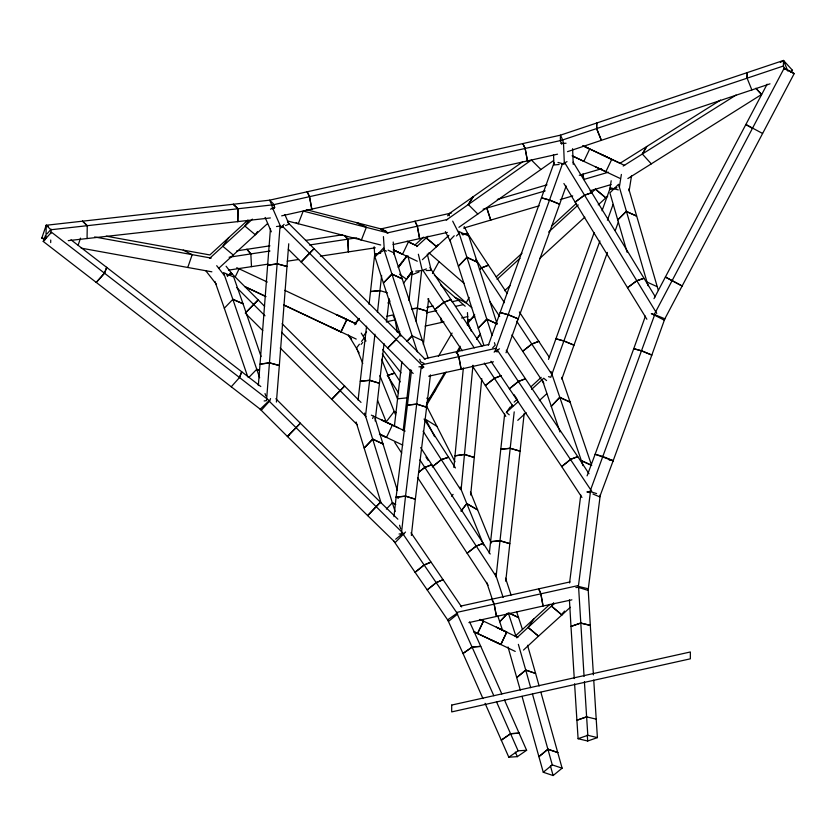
<?xml version="1.0" encoding="UTF-8"?>
<svg xmlns="http://www.w3.org/2000/svg" width="836" height="836" viewBox="0 0 836 836"><rect width="100%" height="100%" fill="white"/><g stroke="black" fill="none" stroke-linecap="round" stroke-linejoin="round"><path stroke-width="1.25" d="M46.001 238.103L46.21 225.26L269.61 200.18L560.465 135.16L783.51 60.453L792.476 70.287L791.243 72.418M50.693 242.597L50.735 240.026M50.839 233.61L50.902 229.754L46.21 225.26M68.249 240.643L87.059 238.542L87.257 225.689L82.565 221.195L87.257 225.689L274.323 204.674L274.26 208.519M561.75 144.262L560.329 140.73L747.102 78.187L747.227 72.627L747.102 78.187L751.867 89.933L770.008 83.84M784.826 69.534L783.395 66.013L783.51 60.453L780.333 62.47M560.35 139.622L560.454 135.171L562.304 139.079M270.446 228.615L260.038 364.13L269.547 362.866L279.329 365.531L276.402 402.074M282.505 226.713L280.06 226.065L266.517 400.643L264.134 400.966M288.744 243.778L279.329 365.531L269.537 362.855L260.038 364.12L258.324 385.532M467.397 325.288L467.888 320.125L471.452 319.571M453.885 467.47L463.353 367.924M461.148 489.373L472.967 365.227M470.678 495.027L481.766 378.635M393.986 516.648L396.107 497.211L405.533 496.176L415.346 499.144L411.375 535.437M405.533 496.176L401.416 533.765L399.065 534.016M489.311 553.39L504.662 414.05M496.061 577.007L500.012 540.693L509.824 543.64L505.738 581.25M514.213 411.866L499.991 540.819L490.586 541.697L500.012 540.693M524.182 413.465L520.086 451.158L510.263 448.305L500.848 449.214L510.263 448.305L520.086 451.189L509.824 543.672L499.991 540.819M377.454 312.403L381.644 275.504M408.992 300.417L412.232 271.522M423.35 344.526L427.238 311.232L417.415 308.223L411.531 308.818L417.415 308.223L421.647 270.54L415.764 271.157M428.649 298.63L427.238 311.191L417.415 308.223M358.08 400.089L366.576 326.144M369.073 304.356L374.768 253.883L380.652 253.266M365.457 416.725L374.946 334.191M375.145 420.968L384.037 343.554M386.535 321.766L389.189 298.703M394.362 426.444L401.886 361.675M403.192 430.53L410.246 369.69M415.92 321.034L417.415 308.223M411.542 370.191L407.414 405.136L416.819 404.122L426.632 407.216L430.456 374.862M423.706 367.37L421.25 366.596L405.523 496.124L396.128 497.096L407.414 405.094L416.809 404.122L426.632 407.257L415.335 499.259L405.523 496.124M569.556 582.964L580.78 495.037M575.91 587.551L578.251 587.363L590.467 491.672L596.622 493.574M600.311 494.713L588.095 590.394L578.251 587.363M611.189 180.754L609.768 189.626L616.958 187.755M619.361 187.128L621.378 174.452M629.121 190.953L631.546 175.738M45.134 239.765L41.8 238.072L46.199 225.271L48.425 226.399M78.145 245.115L80.538 238.135M554.09 162.717L500.137 312.518L508.121 314.691L518.226 318.861L506.031 352.761M488.381 345.216L500.137 312.528L508.11 314.712L518.215 318.871L559.629 204.224L549.524 200.044L541.54 197.86L549.524 200.065L562.523 163.668L557.957 162.435M566.139 186L559.639 204.193L549.524 200.065M645.423 316.112L633.74 348.727L641.745 350.88L651.85 355.028L613.175 460.73L608.639 459.445M613.175 460.73L603.069 456.54L595.127 454.293L633.772 348.654L641.714 350.901L651.819 355.101L664.829 318.798L654.724 314.639L589.589 492.623L587.342 491.955M548.51 359.375L594.156 232.638M602.024 210.776L610.301 187.755L618.295 189.908M599.934 240.935L550.809 377.276L548.531 376.66M607.406 220.202L613.07 204.444M561.792 379.042L607.406 252.409M615.317 230.443L618.368 221.958M549.524 200.044L495.048 351.036L497.295 351.956M587.081 475.872L595.148 454.23L613.154 460.793L599.705 496.856L592.964 494.034M270.561 398.584L269.683 400.904L261.438 410.121L43.253 241.447L45.416 235.647M231.269 386.765L239.504 377.538L241.688 371.738L70.987 239.807M269.683 400.904L239.504 377.538L241.698 371.748L260.811 386.545M388.05 232.941L366.335 227.361L361.382 240.036L287.406 220.944M517.818 637.471L496.344 627.178L506.741 632.131L500.837 644.483L477.555 633.51L483.427 621.148L479.948 619.486L483.427 621.148L477.555 633.51L474.075 631.912M235.365 276.685L239.106 268.816L267.321 282.045M356.22 323.971L346.835 319.571L340.963 331.923L283.582 304.9M358.999 318.391L355.185 323.386L336.406 314.587L346.835 319.571L340.963 331.934L283.697 304.889M393.453 249.995L402.534 254.269L408.407 241.917L417.488 246.181M372.605 418.491L373.671 416.244L405.157 431.094M379.471 434.135L386.472 437.447L392.356 425.096L381.927 420.121L398.208 427.75M653.982 298.661L767.124 84.196M653.982 315.005L784.032 68.468L794.2 73.589L664.15 320.115L651.787 313.73M432.452 273.518L439.015 261.595L428.878 252.765M471.713 307.648L466.185 302.851L469.163 297.428M623.186 166.05L642.341 154.023L646.677 146.561L720.548 100.09M761.544 94.499L755.859 88.24L761.554 94.499L651.286 163.856L642.341 154.023L646.688 146.561L620.072 163.26L585.075 146.739M438.377 356.376L452.088 333.062M426.882 402.858L444.512 372.887M456.257 352.907L460.176 346.24M426.538 405.293L446.1 372.041M457.856 352.06L460.469 347.619M553.516 160.616L477.805 214.016L468.306 204.548L473.228 196.7L468.306 204.548L446.267 220.067M228.688 237.685L222.825 246.286L233.254 255.011M248.564 220.673L244.906 226.044L255.325 234.77L257.519 231.551M447.636 215.834L449.099 213.692L522.667 161.839M436.611 246.651L426.193 237.926L436.611 246.651L438.074 244.509M509.249 414.823L506.407 412.441L510.085 407.059M516.794 637.868L528.07 627.428L533.943 618.828L549.848 604.344M553.651 602.913L551.457 606.131L528.07 627.428L538.478 636.175L570.34 607.281M563.328 612.725L561.865 614.878L551.457 606.131L553.422 603.258M564.457 611.074L561.834 614.909L551.457 606.131L554.289 603.592M435.66 389.806L428.837 399.535L426.778 398.145M398.406 267.154L406.62 255.952M411.699 272.034L403.443 283.435M398.542 267.301L406.923 256.286M412.691 271.292L406.599 279.297L399.535 274.208M398.114 267.133L402.053 261.961M354.725 324.744L359.302 318.746M387.925 303.04L389.503 300.97M407.634 277.197L411.584 272.024M363.545 335.738L366.596 331.746M388.468 303.071L390.046 301.012M491.16 543.139L477.607 509.866L466.781 503.596L460.97 511.204L466.791 503.627L460.113 487.043M359.396 344.223L356.491 348.016L362.782 363.461M361.58 341.381L363.754 338.528M510.963 407.007L512.416 405.115M451.639 496.281L453.091 494.389M474.66 314.514L468.118 323.041L471.431 331.37M397.863 519.198L380.401 502.175L367.631 515.572L287.49 436.538L300.323 423.183L380.453 502.217L367.683 515.613L395.25 542.48L405.533 532.041M361.11 344.401L362.719 342.436M287.49 436.538L289.151 434.553M288.295 249.222L387.664 348.006L400.559 334.703L287.574 222.292M280.687 227.946L284.125 224.32M403.913 534.037L268.889 400.883L260.184 409.243L287.438 436.486L289.131 434.532M227.392 276.497L230.788 272.588L258.188 299.894L245.261 313.166L258.178 299.894L264.615 306.31M47.067 233.798L51.184 229.179M43.253 241.447L51.487 232.209L239.504 377.538M428.053 357.892L402.21 278.837L391.927 274.093L383.41 283.07L400.799 336.166M422.431 340.586L412.138 335.832L407.038 341.213L412.138 335.832L391.927 274.093M466.916 257.331L486.813 319.185L497.106 323.94L477.21 262.096L466.916 257.331L458.4 266.276L483.908 345.456M492.676 347.849L495.236 345.153L494.431 342.687M391.938 274.114L383.41 283.049L374.977 256.976L383.505 248.041L391.938 274.114L402.22 278.858L393.787 252.775L388.071 250.142M454.23 235.742L449.967 240.214L458.4 266.287L466.927 257.352L458.494 231.279L468.777 236.013L477.21 262.096L466.927 257.352M386.378 509.093L392.335 502.802L364.642 413.099M259.641 377.767L232.847 299.33L243.025 303.74L233.683 276.977L223.515 272.599L232.857 299.351L224.309 308.223L214.967 281.471M249.055 377.245L256.756 369.282L259.014 370.264L256.756 369.282M456.446 235.982L458.974 233.526L452.694 221.143M287.438 436.486L300.375 423.235L275.849 398.72M421.961 368.592L423.706 366.92L396.358 339.635L387.643 347.995L413.172 373.462M515.122 636.259L533.911 618.859M523.482 650.063L538.509 636.144L528.07 627.428M607.73 196.146L598.2 204.883M530.933 386.807L541.195 377.36M531.602 389.377L543.734 378.217L546.577 380.589M539.23 400.684L546.692 393.808M247.884 220.087L209.867 254.949L106.224 236.17M209.648 258.366L252.43 219.136M219.136 267.959L267.562 223.546M423.528 237.142L415.001 244.948L407.059 241.207M416.715 246.599L428.084 236.18M422.399 259.672L448.922 235.355M496.218 276.883L522.009 253.245M551.614 226.096L576.453 203.326M497.044 279.349L519.971 258.334M548.625 232.063L578.23 204.914M591.595 192.656L595.42 189.145L605.849 197.871L595.42 189.145M504.599 290.709L510.326 285.452M539.941 258.303L584.834 217.151M514.15 402.126L516.951 399.577M506.407 412.441L518.539 401.364M517.756 420.32L526.157 412.66M543.264 772.255L552.272 764.888L562.116 768.179L553.118 775.547L543.264 772.255L522.051 696.388M393.662 540.84L415.043 572.284L424.113 565L430.958 562.137L424.145 565.021L415.095 572.346L427.227 589.923L436.287 582.598L443.049 579.651L410.998 532.783M494.118 352.134L499.468 348.811M474.796 316.133L467.878 321.693L467.46 312.612M395.668 539.22L402.722 533.546L424.113 565M479.456 269.485L481.473 267.886L488.475 265.179L507.149 293.467M479.477 269.505L481.494 267.907L488.485 265.2L467.428 233.171L462.757 234.958M418.711 472.162L424.803 467.428L431.794 464.691L420.644 447.573M418.721 472.194L424.834 467.449L431.773 464.67L490.22 554.028M562.523 163.981L567.007 161.641M468.306 204.548L531.424 160.042L540.934 169.509M458.912 227.308L477.805 214.016M485.058 703.306L508.8 757.197L518.101 750.822L526.628 750.279L504.432 699.878M508.8 757.197L517.327 756.653L526.628 750.279M642.341 154.023L736.056 95.074M790.344 71.624L792.476 70.287M627.867 178.549L651.286 163.866M383.264 250.79L374.727 255.388L374.152 246.745M270.498 209.167L274.94 207.276M419.024 271.951L412.441 274.626L407.874 255.722M283.258 226.42L280.948 227.319L272.63 208.164M285.567 225.532L289.037 224.194L284.877 214.612M426.391 268.92L422.891 270.258L474.252 347.891M593.748 680.076L596.214 719.159L586.621 716.849L576.903 720.245L578.094 738.71L587.687 741.01L597.406 737.613L596.214 719.148M578.094 738.71L587.812 735.304L597.406 737.613M584.406 681.674L586.621 716.849L576.903 720.235L574.593 683.764M747.102 78.187L783.395 66.013M751.857 89.933L567.487 151.671M387.34 375.458L394.644 373.159L387.371 375.51L398.573 392.983M382.522 230.757L380.965 228.918L451.555 212.961M497.315 199.48L547.005 184.819M579.306 175.288L601.554 168.726M483.114 209.188L545.208 190.869M583.727 179.5L583.037 174.191L583.727 179.5L608.42 172.206M463.552 228.103L539.178 205.802M560.298 199.574L572.723 195.906M590.111 190.775L611.095 184.578M460.479 606.142L570.016 581.929M456.55 612.464L578.502 585.503M468.891 622.601L543.066 606.027L540.819 593.591L538.603 588.669L540.819 593.591L543.003 606.037L571.897 599.83M557.539 154.179L281.669 215.845M488.841 344.474L424.176 358.874M428.701 376.221L461.064 369.084L458.828 356.648L456.54 351.737L458.818 356.648L496.124 348.257M493.439 361.8L461.106 369.073L458.818 356.648M387.037 232.972L447.605 219.429M393.098 244.551L447.354 232.418M386.525 316.395L392.795 314.984L395.083 319.885L397.361 332.32L399.88 331.756M426.82 307.376L433.121 305.976M451.942 301.765L459.466 300.082M386.305 321.85L395.083 319.885M426.59 312.842L436.674 310.595M455.495 306.384L463.008 304.701M425.085 326.113L443.979 321.891M461.535 317.973L467.794 316.562M421.48 364.883L458.828 356.648M226.556 275.034L232.189 274.03L226.096 266.224M356.753 237.811L309.529 244.99M375.291 247.811L320.376 256.171M236.724 250.873L269.913 245.826M305.642 240.392L342.635 234.77M229.106 257.216L269.976 251.009M228.468 270.143L268.074 264.134M287.208 261.219L298.692 259.474M276.486 226.546L280.06 226.065M50.902 229.754L87.257 225.689M270.373 217.945L87.059 238.542M418.899 366.847L421.25 366.596M379.962 290.573L370.547 291.565L379.952 290.615L387.319 292.809M397.56 398.814L406.954 397.873M560.914 143.395L566.056 143.238M559.138 164.473L553.944 164.985L553.537 154.566M561.74 164.222L564.342 163.971L563.516 143.144M586.956 491.965L589.296 491.767M426.141 270.53L431.251 270.415L427.29 254.029M461.284 233.766L468.212 234.488L464.22 226.608M211.194 258.094L94.583 236.964M211.874 271.815L187.776 267.478L192.175 254.677L183.262 250.152M41.8 238.072L44.339 238.532M81.197 248.146L187.766 267.478M380.683 245L361.382 240.036L358.226 238.49M306.363 209.679L380.965 228.918L386.242 231.499M366.335 227.361L356.847 222.71L366.335 227.361L303.217 211.069L298.264 223.755L296.163 222.721M651.296 313.719L654.724 314.639M608.65 459.466L613.154 460.793M396.107 497.211L398.563 497.953L396.128 497.096M386.493 251.134L384.33 250.204L383.431 236.619M232.847 299.33L243.036 303.771L261.062 356.544M627.105 252.263L609.904 192.876L618.535 184.296L647.001 282.056L657.253 286.717L658.34 290.374M591.637 465.38L581.354 460.678L582.974 465.642M423.998 363.367L420.571 361.779L419.766 359.313M497.106 323.95L486.813 319.185L478.296 328.13L486.813 319.185L492.028 335.267M330.534 326.96L356.22 339.082M379.544 434.114L402.774 445.097M582.65 145.663L624.649 165.444M572.085 155.809L619.957 178.361M417.289 261.219L393.244 249.839L402.534 254.269M284.773 290.332L346.835 319.571M246.223 287.239L264.96 296.069M244.938 286.696L266.015 296.623M392.335 502.802L395.773 504.411L392.345 502.854L395.146 511.548M480 619.476L506.741 632.131L500.868 644.493L474.127 631.838M236.755 267.708L239.106 268.816M601.314 154.388L611.733 159.362L605.86 171.725L595.441 166.751M585.075 146.77L589.704 148.986L583.831 161.348L573.402 156.374M380.965 228.918L386.755 231.676M371.362 415.147L373.671 416.244M379.534 434.145L386.493 437.458M474.085 631.859L477.586 633.531M490.439 639.519L515.237 651.422M440.614 284.867L455.077 297.438L466.185 302.851M784.241 68.029L794.2 73.589M752.4 128.336L745.837 124.491L762.568 133.457M396.358 412.681L394.195 411.437L379.857 375.657M466.791 503.627L477.607 509.866L470.449 492.09M455.003 461.785L436.946 426.381L425.858 419.515L434.595 436.653M455.077 297.438L465.203 306.237M439.015 261.595L464.074 283.383M434.386 275.19L466.185 302.851M273.382 203.775L269.61 200.18L271.418 204.099M396.348 339.615L282.432 226.284M361.016 402.398L282.077 323.72M365.938 416.391L281.554 332.31M236.588 287.49L265.002 315.809M357.244 424.772L280.196 348.006M400.569 334.724L425.179 359.281M246.181 314.085L262.734 330.586M250.842 253.925L246.944 249.316L250.842 253.925L251.49 266.653M382.616 349.5L401.029 372.887M348.372 335.048L351.59 339.155M216.702 265.681L224.309 275.431M205.802 270.76L216.461 284.418M424.145 565.021L457.668 614.021L448.598 621.305L427.186 589.871L436.267 582.587L443.09 579.703L461.639 606.946M506.261 350.221L577.739 456.592L570.758 459.277L561.677 466.54L581.95 497.441M497.127 349.699L591.742 491.307M490.92 361.236L561.74 466.624L570.758 459.277L577.801 456.675L588.983 473.73M481.944 346.261L450.928 299.57L443.958 302.287L434.856 309.498L427.833 298.818M484.347 363.085L512.792 405.993M462.287 350.786L434.877 309.529L443.958 302.287L450.959 299.612L429.892 267.572M472.382 365.99L505.822 416.412M519.365 311.964L549.336 357.327M504.484 302.726L475.862 259.338M516.7 321.223L552.23 374.967M489.635 301.221L499.698 316.457M511.914 334.954L543.839 383.254M514.119 394.749L516.941 399.012M424.834 467.449L495.758 575.889M417.812 477.837L488.057 585.21M419.933 459.936L424.803 467.428M394.749 442.432L401.719 453.133M382.282 353.931L400.245 381.895M424.061 419.035L455.442 467.961M423.089 431.209L460.552 489.593M357.745 350.712L359.114 352.855M425.984 457.052L428.084 460.333M655.309 296.801L573.162 162.194M656.772 313.416L564.582 162.466M646.886 319.258L627.512 287.709L636.729 280.781L643.95 278.304L636.729 280.791L627.502 287.699L575.147 202.145L584.374 195.227L591.606 192.761L584.374 195.258L575.126 202.103L563.903 183.512M361.256 333.115L365.144 339.5M348.633 335.435L357.066 349.291M426.214 405.345L436.946 426.381M445.389 231.593L450.531 241.729M469.633 621.932L480.752 646.332L472.298 647.012L462.987 653.418L482.957 698.551M501.809 693.932L480.794 646.427L472.277 647.001L463.029 653.501L447.688 619.81L456.958 613.321L493.825 695.709M496.448 701.644L518.101 750.822M515.342 752.097L517.327 756.653M265.106 217.444L271.345 231.802M466.781 503.596L483.72 545.187M381.582 359.25L382.554 361.622M364.486 337.587L365.938 341.151M395.637 414.98L394.195 411.437L386.211 421.877L377.6 400.402M783.51 60.453L787.794 71.018M382.554 361.643L397.372 398.605M559.963 431.94L542.491 380.432M224.299 308.181L247.78 376.911M265.012 393.537L265.838 395.961M561.677 377.36L591.616 465.318L581.344 460.626L550.997 371.435M516.596 611.68L522.49 629.571M497.796 615.902L502.499 630.166M505.519 578.178L511.089 595.044M495.205 573.329L503.157 597.437M486.719 582.399L492.289 599.266M508.225 612.673L516.105 636.729M412.138 335.832L417.363 351.893M399.545 525.217L400.737 528.937M374.946 417.906L397.372 490.502M356.105 421.992L381.153 503.136M647.001 282.045L648.088 285.724M657.253 286.717L628.797 188.967M527.537 645.267L535.604 673.419L525.74 670.054L518.372 644.357M508.016 646.98L520.295 690.108M539.136 686.001L535.615 673.45L525.76 670.138L516.773 677.557L525.74 670.054L530.693 687.714M540.892 692.281L562.116 768.179M532.448 693.985L552.272 764.888M550.443 765.933L553.118 775.547M418.366 254.228L422.316 270.613M563.454 143.792L562.764 140.061L271.878 205.081L272.557 208.812M440.562 317.481L441.471 322.456M449.089 213.692L449.36 215.813M393.223 242.001L394.049 254.353M586.621 716.849L587.812 735.304M587.29 734.865L587.687 741.01M593.424 674.871L590.3 625.359L580.707 623.05L570.978 626.404L569.42 599.872M584.071 676.47L578.554 586.444L588.157 588.763L590.3 625.401L580.696 623.081L570.978 626.436L574.269 678.55M572.608 148.703L573.224 164.326M451.701 705.062L451.691 711.906L690.348 658.82L690.358 651.975L451.701 705.062M237.978 208.781L237.769 221.634L237.978 208.781L233.275 204.287L237.978 208.781M596.747 123.049L596.632 128.608L601.377 140.354L596.632 128.608L596.758 123.049M106.684 267.363L104.51 273.163L96.276 282.39L104.51 273.163L106.694 267.363M480.313 334.264L476.677 339.008L480.313 334.264M344.589 386.054L331.673 399.336L344.578 386.054M313.96 248.72L301.075 262.013L313.991 248.741M507.358 613.54L499.74 621.765L507.368 613.582M559.723 397.351L551.227 406.39L559.733 397.372L569.985 402.043L559.733 397.372M372.72 439.13L364.193 448.033L372.731 439.161L383.034 443.968L372.72 439.13M626.258 211.393L617.637 220.025L626.268 211.414L636.51 216.043L626.268 211.414M547.925 749.223L538.938 756.632L547.935 749.255L557.779 752.536L547.935 749.255M518.351 381.509L509.333 388.844L518.341 381.509L525.321 378.812L518.341 381.509M441.303 459.612L432.285 466.885L441.314 459.622L448.577 457.261L441.303 459.612M494.442 378.29L485.361 385.532L494.442 378.3L501.412 375.573L494.442 378.3M531.78 344.066L522.688 351.277L531.79 344.077L538.76 341.339L531.79 344.077M476.217 546.023L467.115 553.213L476.28 546.127L483.229 543.337L476.217 546.023M510.629 733.715L501.339 740.121L510.629 733.715L519.146 733.13L510.629 733.715M464.492 454.429L454.993 455.829L464.482 454.439L474.263 457.501L464.482 454.439M277.322 263.904L267.802 265.19L277.312 263.873L287.103 266.485L277.312 263.873M369.658 380.307L360.253 381.247L369.658 380.328L379.481 383.285L369.658 380.307M563.913 340.973L555.93 338.799L563.913 340.994L574.018 345.153L563.913 340.973M518.55 617.553L509.364 613.216L518.539 617.543M682.113 285.996L665.372 277.04L682.113 285.985M347.807 239.169L344.683 235.491L347.807 239.169L348.455 251.908L347.807 239.169M494.118 603.905L491.787 599.015L494.118 603.905L496.438 616.32L494.118 603.905M525.165 148.526L522.866 143.625L525.165 148.526L527.453 160.951L525.165 148.526M417.321 226.211L415.022 221.31L417.321 226.211L419.599 238.636L417.321 226.211M309.508 196.732L307.22 191.831L309.508 196.732L311.786 209.157L309.508 196.732M490.732 220.098L486.824 208.091L490.722 220.098"/></g></svg>
